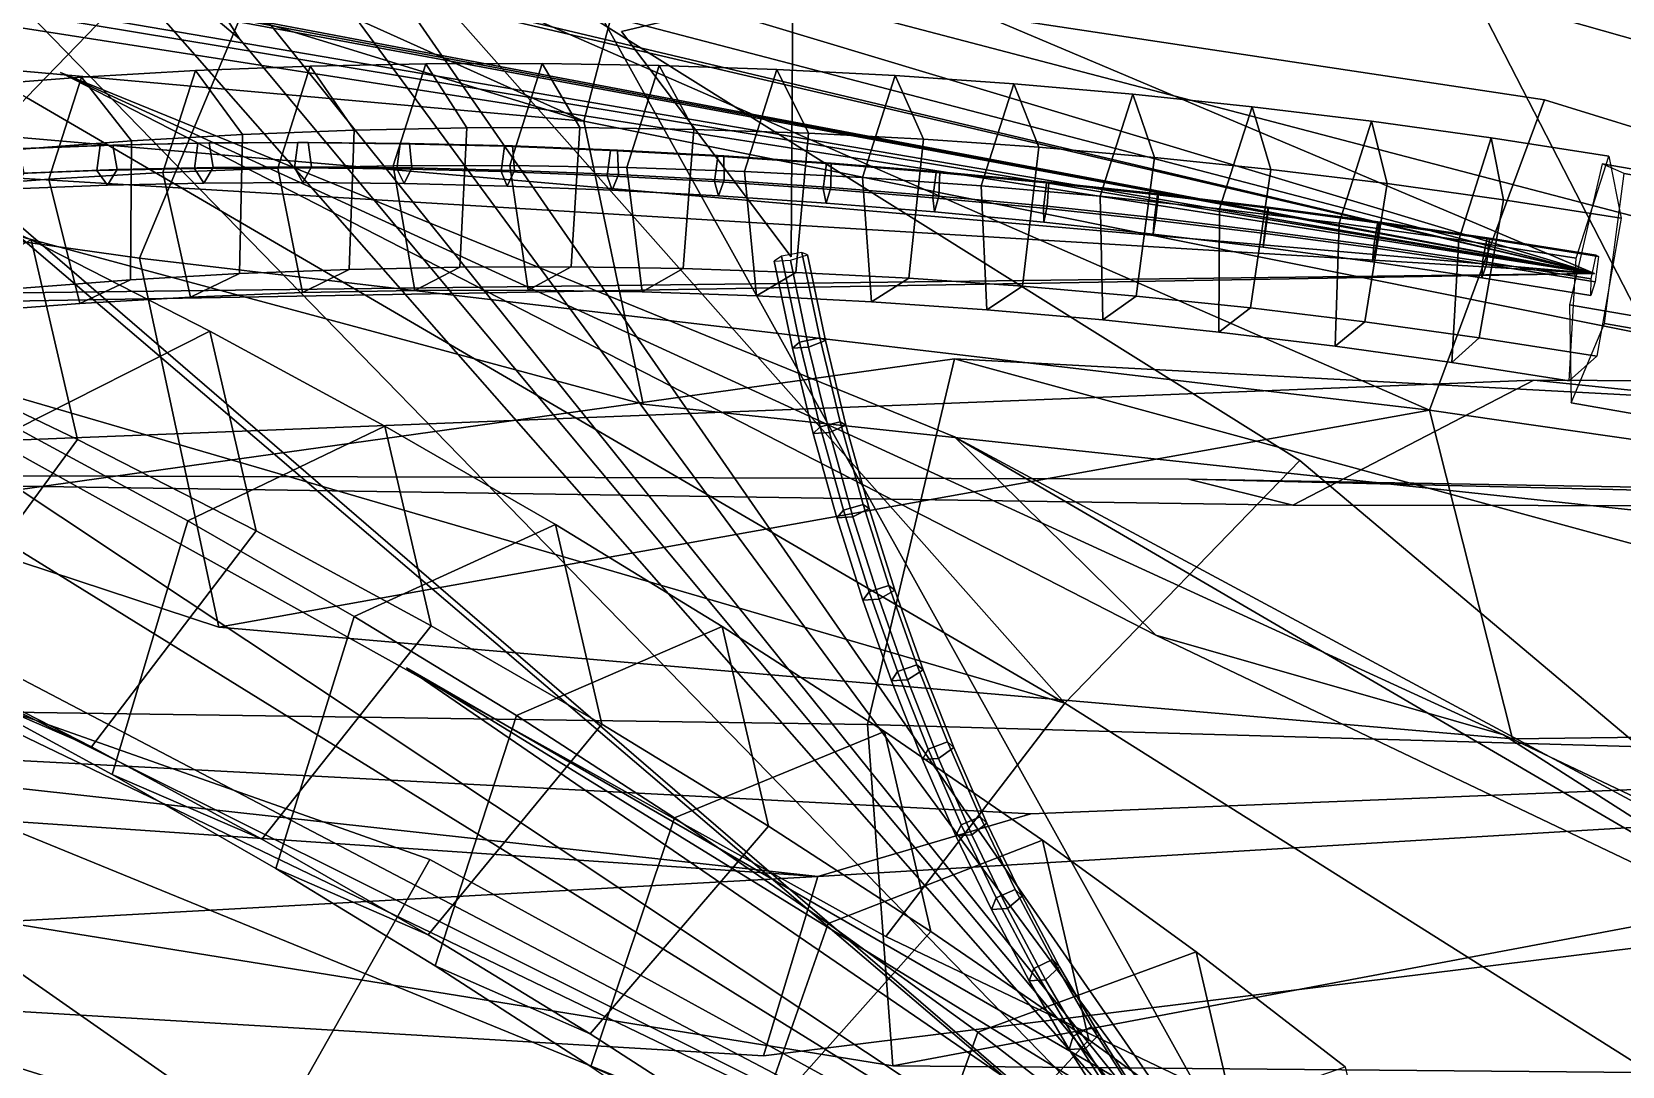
# Model space of a CAD drawing. Header units: metres. Extents: x -366 to 149, y -229 to 234.
# Drawn here: x -137.91 to -116.35, y -10.28 to 3.73 of the extents above; entities that cross this region are included whole.
import ezdxf

# ---------------------------------------------------------------- set-up
doc = ezdxf.new("R2010")
doc.units = ezdxf.units.M

msp = doc.modelspace()

# ---------------------------------------------------------------- linework, layer by layer
at = {"layer": 'coral-li_Intrnd', "color": 3}
for points in [[(-134.1378, 3.2713, 284.9796), (-135.6949, 3.211, 285.5754), (-136.1356, 1.8286, 284.2838), (-134.5785, 1.8889, 283.688)], [(-133.5417, 2.403, 286.5732), (-135.0569, 2.3439, 287.1535), (-135.6949, 3.211, 285.5754), (-134.1378, 3.2713, 284.9796)], [(-132.5698, 3.3029, 284.4107), (-134.1378, 3.2713, 284.9796), (-134.5785, 1.8889, 283.688), (-133.0105, 1.9205, 283.1191)], [(-132.0158, 2.4341, 286.0193), (-133.5417, 2.403, 286.5732), (-134.1378, 3.2713, 284.9796), (-132.5698, 3.3029, 284.4107)], [(-130.9918, 3.3057, 283.8693), (-132.5698, 3.3029, 284.4107), (-133.0105, 1.9205, 283.1191), (-131.4325, 1.9233, 282.5777)], [(-130.4802, 2.4372, 285.492), (-132.0158, 2.4341, 286.0193), (-132.5698, 3.3029, 284.4107), (-130.9918, 3.3057, 283.8693)], [(-129.4048, 3.2797, 283.3555), (-130.9918, 3.3057, 283.8693), (-131.4325, 1.9233, 282.5777), (-129.8455, 1.8973, 282.0639)], [(-128.9358, 2.4123, 284.9916), (-130.4802, 2.4372, 285.492), (-130.9918, 3.3057, 283.8693), (-129.4048, 3.2797, 283.3555)], [(-127.8097, 3.225, 282.8698), (-129.4048, 3.2797, 283.3555), (-129.8455, 1.8973, 282.0639), (-128.2504, 1.8426, 281.5782)], [(-127.3836, 2.3595, 284.5185), (-128.9358, 2.4123, 284.9916), (-129.4048, 3.2797, 283.3555), (-127.8097, 3.225, 282.8698)], [(-137.2401, 3.122, 286.198), (-138.7725, 3.00435, 286.8468), (-139.2133, 1.6219, 285.5553), (-137.6808, 1.7395, 284.9064)], [(-136.5606, 2.2569, 287.7597), (-138.0518, 2.142, 288.3915), (-138.7725, 3.00435, 286.8468), (-137.2401, 3.122, 286.198)], [(-135.6949, 3.211, 285.5754), (-137.2401, 3.122, 286.198), (-137.6808, 1.7395, 284.9064), (-136.1356, 1.8286, 284.2838)], [(-135.0569, 2.3439, 287.1535), (-136.5606, 2.2569, 287.7597), (-137.2401, 3.122, 286.198), (-135.6949, 3.211, 285.5754)], [(-126.2075, 3.1416, 282.4124), (-127.8097, 3.225, 282.8698), (-128.2504, 1.8426, 281.5782), (-126.6482, 1.7592, 281.1208)], [(-125.8244, 2.2787, 284.073), (-127.3836, 2.3595, 284.5185), (-127.8097, 3.225, 282.8698), (-126.2075, 3.1416, 282.4124)], [(-124.5992, 3.02959, 281.9835), (-126.2075, 3.1416, 282.4124), (-126.6482, 1.7592, 281.1208), (-125.0399, 1.6471, 280.6919)], [(-124.2592, 2.17, 283.6552), (-125.8244, 2.2787, 284.073), (-126.2075, 3.1416, 282.4124), (-124.5992, 3.02959, 281.9835)], [(-122.9856, 2.8889, 281.5835), (-124.5992, 3.02959, 281.9835), (-125.0399, 1.6471, 280.6919), (-123.4264, 1.5064, 280.2919)], [(-122.689, 2.03347, 283.2656), (-124.2592, 2.17, 283.6552), (-124.5992, 3.02959, 281.9835), (-122.9856, 2.8889, 281.5835)], [(-121.3679, 2.7197, 281.2126), (-122.9856, 2.8889, 281.5835), (-123.4264, 1.5064, 280.2919), (-121.8086, 1.3372, 279.921)], [(-121.1147, 1.8691, 282.9042), (-122.689, 2.03347, 283.2656), (-122.9856, 2.8889, 281.5835), (-121.3679, 2.7197, 281.2126)], [(-119.747, 2.5221, 280.871), (-121.3679, 2.7197, 281.2126), (-121.8086, 1.3372, 279.921), (-120.1877, 1.1396, 279.5794)], [(-119.5372, 1.6772, 282.5714), (-121.1147, 1.8691, 282.9042), (-121.3679, 2.7197, 281.2126), (-119.747, 2.5221, 280.871)], [(-133.6071, 0.5153, 286.2875), (-135.0966, 0.457, 286.8582), (-135.0569, 2.3439, 287.1535), (-133.5417, 2.403, 286.5732)], [(-132.1071, 0.5462, 285.7426), (-133.6071, 0.5153, 286.2875), (-133.5417, 2.403, 286.5732), (-132.0158, 2.4341, 286.0193)], [(-130.5975, 0.5495, 285.224), (-132.1071, 0.5462, 285.7426), (-132.0158, 2.4341, 286.0193), (-130.4802, 2.4372, 285.492)], [(-129.0794, 0.5252, 284.7319), (-130.5975, 0.5495, 285.224), (-130.4802, 2.4372, 285.492), (-128.9358, 2.4123, 284.9916)], [(-127.5534, 0.4735, 284.2666), (-129.0794, 0.5252, 284.7319), (-128.9358, 2.4123, 284.9916), (-127.3836, 2.3595, 284.5185)], [(-118.1238, 2.2962, 280.5589), (-119.747, 2.5221, 280.871), (-120.1877, 1.1396, 279.5794), (-118.5645, 0.9137, 279.2673)], [(-117.9575, 1.4577, 282.2672), (-119.5372, 1.6772, 282.5714), (-119.747, 2.5221, 280.871), (-118.1238, 2.2962, 280.5589)], [(-136.5747, 0.3712, 287.4543), (-138.0406, 0.2581, 288.0757), (-138.0518, 2.142, 288.3915), (-136.5606, 2.2569, 287.7597)], [(-135.0966, 0.457, 286.8582), (-136.5747, 0.3712, 287.4543), (-136.5606, 2.2569, 287.7597), (-135.0569, 2.3439, 287.1535)], [(-126.0207, 0.3943, 283.8283), (-127.5534, 0.4735, 284.2666), (-127.3836, 2.3595, 284.5185), (-125.8244, 2.2787, 284.073)], [(-124.482, 0.2877, 283.4174), (-126.0207, 0.3943, 283.8283), (-125.8244, 2.2787, 284.073), (-124.2592, 2.17, 283.6552)], [(-122.9384, 0.1537, 283.0341), (-124.482, 0.2877, 283.4174), (-124.2592, 2.17, 283.6552), (-122.689, 2.03347, 283.2656)], [(-116.5306, 2.04733, 280.2816), (-118.1238, 2.2962, 280.5589), (-118.5645, 0.9137, 279.2673), (-116.9713, 0.6648, 278.99)], [(-116.3643, 1.2088, 281.99), (-117.9575, 1.4577, 282.2672), (-118.1238, 2.2962, 280.5589), (-116.5306, 2.04733, 280.2816)], [(-137.2934, -1.7917, 552.6161), (-139.7703, -0.6018, 554.4272), (-140.3993, 2.105, 551.7887), (-137.9224, 0.9151, 549.9777)], [(-121.3907, -0.00753, 282.6786), (-122.9384, 0.1537, 283.0341), (-122.689, 2.03347, 283.2656), (-121.1147, 1.8691, 282.9042)], [(-114.8897, 1.6461, 279.3422), (-116.6194, 1.9461, 279.6112), (-117.0631, 0.03621, 278.8887), (-115.3625, -0.2585, 278.6246)], [(-114.544, 1.5048, 281.3983), (-116.3213, 1.8132, 281.6753), (-116.6194, 1.9461, 279.6112), (-114.8897, 1.6461, 279.3422)], [(-137.6808, 1.7395, 284.9064), (-139.2133, 1.6219, 285.5553), (-138.7543, -0.06151, 286.3328), (-137.2631, 0.05338, 285.701)], [(-136.1356, 1.8286, 284.2838), (-137.6808, 1.7395, 284.9064), (-137.2631, 0.05338, 285.701), (-135.7594, 0.1403, 285.0948)], [(-134.5785, 1.8889, 283.688), (-136.1356, 1.8286, 284.2838), (-135.7594, 0.1403, 285.0948), (-134.2442, 0.1994, 284.5145)], [(-133.0105, 1.9205, 283.1191), (-134.5785, 1.8889, 283.688), (-134.2442, 0.1994, 284.5145), (-132.7183, 0.2305, 283.9605)], [(-131.4325, 1.9233, 282.5777), (-133.0105, 1.9205, 283.1191), (-132.7183, 0.2305, 283.9605), (-131.1827, 0.2336, 283.4332)], [(-129.8455, 1.8973, 282.0639), (-131.4325, 1.9233, 282.5777), (-131.1827, 0.2336, 283.4332), (-129.6384, 0.2088, 282.9329)], [(-128.2504, 1.8426, 281.5782), (-129.8455, 1.8973, 282.0639), (-129.6384, 0.2088, 282.9329), (-128.0861, 0.1559, 282.4598)], [(-126.6482, 1.7592, 281.1208), (-128.2504, 1.8426, 281.5782), (-128.0861, 0.1559, 282.4598), (-126.5269, 0.07514, 282.0142)], [(-125.0399, 1.6471, 280.6919), (-126.6482, 1.7592, 281.1208), (-126.5269, 0.07514, 282.0142), (-124.9617, -0.03355, 281.5965)], [(-119.8399, -0.1959, 282.3511), (-121.3907, -0.00753, 282.6786), (-121.1147, 1.8691, 282.9042), (-119.5372, 1.6772, 282.5714)], [(-114.81, -0.5284, 281.9555), (-116.5873, -0.22, 282.2325), (-116.3213, 1.8132, 281.6753), (-114.544, 1.5048, 281.3983)], [(-123.4264, 1.5064, 280.2919), (-125.0399, 1.6471, 280.6919), (-124.9617, -0.03355, 281.5965), (-123.3915, -0.17, 281.2068)], [(-118.2869, -0.4115, 282.0519), (-119.8399, -0.1959, 282.3511), (-119.5372, 1.6772, 282.5714), (-117.9575, 1.4577, 282.2672)], [(-121.8086, 1.3372, 279.921), (-123.4264, 1.5064, 280.2919), (-123.3915, -0.17, 281.2068), (-121.8172, -0.3343, 280.8454)], [(-120.1877, 1.1396, 279.5794), (-121.8086, 1.3372, 279.921), (-121.8172, -0.3343, 280.8454), (-120.2397, -0.5263, 280.5126)], [(-116.6938, -0.6603, 281.7747), (-118.2869, -0.4115, 282.0519), (-117.9575, 1.4577, 282.2672), (-116.3643, 1.2088, 281.99)], [(-118.5645, 0.9137, 279.2673), (-120.1877, 1.1396, 279.5794), (-120.2397, -0.5263, 280.5126), (-118.66, -0.7457, 280.2085)], [(-135.4977, -0.3234, 548.1289), (-137.9224, 0.9151, 549.9777), (-140.465, -0.4348, 547.5459), (-138.1046, -1.6396, 545.7472)], [(-134.8688, -3.03036, 550.7675), (-137.2934, -1.7917, 552.6161), (-137.9224, 0.9151, 549.9777), (-135.4977, -0.3234, 548.1289)], [(-116.9713, 0.6648, 278.99), (-118.5645, 0.9137, 279.2673), (-118.66, -0.7457, 280.2085), (-117.0668, -0.9946, 279.9312)], [(-135.7594, 0.1403, 285.0948), (-137.2631, 0.05338, 285.701), (-136.5747, 0.3712, 287.4543), (-135.0966, 0.457, 286.8582)], [(-134.2442, 0.1994, 284.5145), (-135.7594, 0.1403, 285.0948), (-135.0966, 0.457, 286.8582), (-133.6071, 0.5153, 286.2875)], [(-132.7183, 0.2305, 283.9605), (-134.2442, 0.1994, 284.5145), (-133.6071, 0.5153, 286.2875), (-132.1071, 0.5462, 285.7426)], [(-131.1827, 0.2336, 283.4332), (-132.7183, 0.2305, 283.9605), (-132.1071, 0.5462, 285.7426), (-130.5975, 0.5495, 285.224)], [(-129.6384, 0.2088, 282.9329), (-131.1827, 0.2336, 283.4332), (-130.5975, 0.5495, 285.224), (-129.0794, 0.5252, 284.7319)], [(-128.0861, 0.1559, 282.4598), (-129.6384, 0.2088, 282.9329), (-129.0794, 0.5252, 284.7319), (-127.5534, 0.4735, 284.2666)], [(-126.5269, 0.07514, 282.0142), (-128.0861, 0.1559, 282.4598), (-127.5534, 0.4735, 284.2666), (-126.0207, 0.3943, 283.8283)], [(-137.2631, 0.05338, 285.701), (-138.7543, -0.06151, 286.3328), (-138.0406, 0.2581, 288.0757), (-136.5747, 0.3712, 287.4543)], [(-124.9617, -0.03355, 281.5965), (-126.5269, 0.07514, 282.0142), (-126.0207, 0.3943, 283.8283), (-124.482, 0.2877, 283.4174)], [(-123.3915, -0.17, 281.2068), (-124.9617, -0.03355, 281.5965), (-124.482, 0.2877, 283.4174), (-122.9384, 0.1537, 283.0341)], [(-121.8172, -0.3343, 280.8454), (-123.3915, -0.17, 281.2068), (-122.9384, 0.1537, 283.0341), (-121.3907, -0.00753, 282.6786)], [(-115.3625, -0.2585, 278.6246), (-117.0631, 0.03621, 278.8887), (-117.0433, -1.2949, 280.4994), (-115.3135, -1.5948, 280.2304)], [(-120.2397, -0.5263, 280.5126), (-121.8172, -0.3343, 280.8454), (-121.3907, -0.00753, 282.6786), (-119.8399, -0.1959, 282.3511)], [(-118.66, -0.7457, 280.2085), (-120.2397, -0.5263, 280.5126), (-119.8399, -0.1959, 282.3511), (-118.2869, -0.4115, 282.0519)], [(-133.1268, -1.6101, 546.2438), (-135.4977, -0.3234, 548.1289), (-138.1046, -1.6396, 545.7472), (-135.7964, -2.8911, 543.913)], [(-132.4979, -4.317, 548.8823), (-134.8688, -3.03036, 550.7675), (-135.4977, -0.3234, 548.1289), (-133.1268, -1.6101, 546.2438)], [(-117.0668, -0.9946, 279.9312), (-118.66, -0.7457, 280.2085), (-118.2869, -0.4115, 282.0519), (-116.6938, -0.6603, 281.7747)], [(-115.3135, -1.5948, 280.2304), (-117.0433, -1.2949, 280.4994), (-116.5873, -0.22, 282.2325), (-114.81, -0.5284, 281.9555)], [(-139.4624, -4.7495, 551.7516), (-141.8737, -3.5922, 553.5137), (-139.7703, -0.6018, 554.4272), (-137.2934, -1.7917, 552.6161)], [(-135.7964, -2.8911, 543.913), (-138.1046, -1.6396, 545.7472), (-139.0904, -5.09973, 546.868), (-136.8209, -6.3297, 545.0651)], [(-130.811, -2.944, 544.3232), (-133.1268, -1.6101, 546.2438), (-135.7964, -2.8911, 543.913), (-133.5419, -4.1887, 542.0444)], [(-130.1821, -5.6509, 546.9618), (-132.4979, -4.317, 548.8823), (-133.1268, -1.6101, 546.2438), (-130.811, -2.944, 544.3232)], [(-137.1021, -5.9543, 549.9529), (-139.4624, -4.7495, 551.7516), (-137.2934, -1.7917, 552.6161), (-134.8688, -3.03036, 550.7675)], [(-133.5419, -4.1887, 542.0444), (-135.7964, -2.8911, 543.913), (-136.8209, -6.3297, 545.0651), (-134.604, -7.605, 543.2285)], [(-128.5517, -4.3244, 542.3685), (-130.811, -2.944, 544.3232), (-133.5419, -4.1887, 542.0444), (-131.3425, -5.5316, 540.1425)], [(-127.9228, -7.03139, 545.007), (-130.1821, -5.6509, 546.9618), (-130.811, -2.944, 544.3232), (-128.5517, -4.3244, 542.3685)], [(-134.7939, -7.2059, 548.1187), (-137.1021, -5.9543, 549.9529), (-134.8688, -3.03036, 550.7675), (-132.4979, -4.317, 548.8823)], [(-139.0904, -5.09973, 546.868), (-141.4113, -3.9157, 548.636), (-139.4624, -4.7495, 551.7516), (-137.1021, -5.9543, 549.9529)], [(-131.3425, -5.5316, 540.1425), (-133.5419, -4.1887, 542.0444), (-134.604, -7.605, 543.2285), (-132.4413, -8.9247, 541.3589)], [(-132.5394, -8.5035, 546.2501), (-134.7939, -7.2059, 548.1187), (-132.4979, -4.317, 548.8823), (-130.1821, -5.6509, 546.9618)], [(-126.3503, -5.7505, 540.3807), (-128.5517, -4.3244, 542.3685), (-131.3425, -5.5316, 540.1425), (-129.1993, -6.9188, 538.2084)], [(-125.7214, -8.4574, 543.0193), (-127.9228, -7.03139, 545.007), (-128.5517, -4.3244, 542.3685), (-126.3503, -5.7505, 540.3807)], [(-136.8209, -6.3297, 545.0651), (-139.0904, -5.09973, 546.868), (-137.1021, -5.9543, 549.9529), (-134.7939, -7.2059, 548.1187)], [(-129.1993, -6.9188, 538.2084), (-131.3425, -5.5316, 540.1425), (-132.4413, -8.9247, 541.3589), (-130.3339, -10.2881, 539.4579)], [(-130.3399, -9.8463, 544.3482), (-132.5394, -8.5035, 546.2501), (-130.1821, -5.6509, 546.9618), (-127.9228, -7.03139, 545.007)], [(-124.2082, -7.2213, 538.3612), (-126.3503, -5.7505, 540.3807), (-129.1993, -6.9188, 538.2084), (-127.1137, -8.3496, 536.2433)], [(-123.5792, -9.9282, 540.9998), (-125.7214, -8.4574, 543.0193), (-126.3503, -5.7505, 540.3807), (-124.2082, -7.2213, 538.3612)], [(-134.604, -7.605, 543.2285), (-136.8209, -6.3297, 545.0651), (-134.7939, -7.2059, 548.1187), (-132.5394, -8.5035, 546.2501)], [(-128.1967, -11.2335, 542.4141), (-130.3399, -9.8463, 544.3482), (-127.9228, -7.03139, 545.007), (-125.7214, -8.4574, 543.0193)], [(-127.1137, -8.3496, 536.2433), (-129.1993, -6.9188, 538.2084), (-130.3339, -10.2881, 539.4579), (-128.2831, -11.6944, 537.5263)], [(-122.1265, -8.736, 536.311), (-124.2082, -7.2213, 538.3612), (-127.1137, -8.3496, 536.2433), (-125.087, -9.8232, 534.2485)], [(-121.4976, -11.4429, 538.9496), (-123.5792, -9.9282, 540.9998), (-124.2082, -7.2213, 538.3612), (-122.1265, -8.736, 536.311)], [(-132.4413, -8.9247, 541.3589), (-134.604, -7.605, 543.2285), (-132.5394, -8.5035, 546.2501), (-130.3399, -9.8463, 544.3482)], [(-125.087, -9.8232, 534.2485), (-127.1137, -8.3496, 536.2433), (-128.2831, -11.6944, 537.5263), (-126.2902, -13.1426, 535.5655)], [(-126.1112, -12.6644, 540.4491), (-128.1967, -11.2335, 542.4141), (-125.7214, -8.4574, 543.0193), (-123.5792, -9.9282, 540.9998)], [(-120.1066, -10.2937, 534.2316), (-122.1265, -8.736, 536.311), (-125.087, -9.8232, 534.2485), (-123.1204, -11.3386, 532.2251)], [(-119.4777, -13.00065, 536.8701), (-121.4976, -11.4429, 538.9496), (-122.1265, -8.736, 536.311), (-120.1066, -10.2937, 534.2316)], [(-130.3339, -10.2881, 539.4579), (-132.4413, -8.9247, 541.3589), (-130.3399, -9.8463, 544.3482), (-128.1967, -11.2335, 542.4141)], [(-123.1204, -11.3386, 532.2251), (-125.087, -9.8232, 534.2485), (-126.2902, -13.1426, 535.5655), (-124.3563, -14.6321, 533.5765)], [(-124.0845, -14.1379, 538.4542), (-126.1112, -12.6644, 540.4491), (-123.5792, -9.9282, 540.9998), (-121.4976, -11.4429, 538.9496)]]:
    msp.add_3dface(points, dxfattribs=at)
at = {"layer": 'coral-li_Leaf', "color": 3}
for points in [[(-127.5928, 4.296, 541.8405), (-129.9176, 3.7391, 540.7297), (-127.6173, 0.6828, 540.6766)], [(-127.5928, 4.296, 541.8405), (-127.6173, 0.6828, 540.6766), (-129.9176, 3.7391, 540.7297)]]:
    msp.add_3dface(points, dxfattribs=at)
at = {"layer": 'coral-li_Mrstm', "color": 3}
for points in [[(-90.4677, -5.4982, 271.3858), (-120.6126, 18.5711, 285.5641), (-123.9538, 15.4059, 285.4531)], [(-90.4677, -5.4982, 271.3858), (-123.9538, 15.4059, 285.4531), (-120.6126, 18.5711, 285.5641)], [(-156.5393, 12.4281, 285.8571), (-154.2973, 16.3291, 286.1145), (-116.7255, 0.4578, 280.5885)], [(-156.5393, 12.4281, 285.8571), (-116.7255, 0.4578, 280.5885), (-154.2973, 16.3291, 286.1145)], [(-123.9538, 15.4059, 285.4531), (-125.8117, 12.0564, 283.0782), (-90.4677, -5.4982, 271.3858)], [(-123.9538, 15.4059, 285.4531), (-90.4677, -5.4982, 271.3858), (-125.8117, 12.0564, 283.0782)], [(-110.2545, 5.3733, 534.4773), (-124.0468, 15.2933, 564.0924), (-112.0027, 1.4062, 537.1985)], [(-110.2545, 5.3733, 534.4773), (-112.0027, 1.4062, 537.1985), (-124.0468, 15.2933, 564.0924)], [(-112.0027, 1.4062, 537.1985), (-124.0468, 15.2933, 564.0924), (-114.6502, -2.9703, 537.0141)], [(-112.0027, 1.4062, 537.1985), (-114.6502, -2.9703, 537.0141), (-124.0468, 15.2933, 564.0924)], [(-134.4362, 6.5108, 545.4576), (-158.6421, 14.4559, 568.1874), (-137.9855, 2.8422, 545.8352)], [(-134.4362, 6.5108, 545.4576), (-137.9855, 2.8422, 545.8352), (-158.6421, 14.4559, 568.1874)], [(-116.935, 12.8163, 298.2232), (-118.2905, 14.4393, 294.2432), (-90.4677, -5.4982, 271.3858)], [(-116.935, 12.8163, 298.2232), (-90.4677, -5.4982, 271.3858), (-118.2905, 14.4393, 294.2432)], [(-135.0982, 3.6413, 566.1828), (-146.8974, 13.5914, 582.9908), (-137.2804, 7.07093, 564.0217)], [(-135.0982, 3.6413, 566.1828), (-137.2804, 7.07093, 564.0217), (-146.8974, 13.5914, 582.9908)], [(-119.9054, -14.5452, 532.6046), (-135.6064, 13.6878, 558.0101), (-140.043, 12.7741, 557.1874)], [(-119.9054, -14.5452, 532.6046), (-140.043, 12.7741, 557.1874), (-135.6064, 13.6878, 558.0101)], [(-140.043, 12.7741, 557.1874), (-143.114, 11.8514, 554.0206), (-119.9054, -14.5452, 532.6046)], [(-140.043, 12.7741, 557.1874), (-119.9054, -14.5452, 532.6046), (-143.114, 11.8514, 554.0206)], [(-90.4677, -5.4982, 271.3858), (-113.3012, 11.7946, 300.8588), (-116.935, 12.8163, 298.2232)], [(-90.4677, -5.4982, 271.3858), (-116.935, 12.8163, 298.2232), (-113.3012, 11.7946, 300.8588)], [(-116.7255, 0.4578, 280.5885), (-156.5949, 8.00037, 287.1165), (-156.5393, 12.4281, 285.8571)], [(-116.7255, 0.4578, 280.5885), (-156.5393, 12.4281, 285.8571), (-156.5949, 8.00037, 287.1165)], [(-119.9054, -14.5452, 532.6046), (-145.8203, 12.0617, 550.1989), (-147.656, 9.1286, 553.2355)], [(-119.9054, -14.5452, 532.6046), (-147.656, 9.1286, 553.2355), (-145.8203, 12.0617, 550.1989)], [(-150.5552, 11.5819, 283.907), (-151.1544, 8.8954, 288.2223), (-130.4281, 2.5249, 281.1317)], [(-150.5552, 11.5819, 283.907), (-130.4281, 2.5249, 281.1317), (-151.1544, 8.8954, 288.2223)], [(-129.8288, 4.808, 277.1792), (-150.5552, 11.5819, 283.907), (-130.4281, 2.5249, 281.1317)], [(-129.8288, 4.808, 277.1792), (-130.4281, 2.5249, 281.1317), (-150.5552, 11.5819, 283.907)], [(-156.1493, 9.7824, 291.3123), (-153.9475, 10.1717, 295.2253), (-116.7255, 0.4578, 280.5885)], [(-156.1493, 9.7824, 291.3123), (-116.7255, 0.4578, 280.5885), (-153.9475, 10.1717, 295.2253)], [(-137.2804, 7.07093, 564.0217), (-137.0183, 10.147, 560.7384), (-119.9054, -14.5452, 532.6046)], [(-137.2804, 7.07093, 564.0217), (-119.9054, -14.5452, 532.6046), (-137.0183, 10.147, 560.7384)], [(-157.8948, 8.1777, 281.8831), (-156.7186, 9.7898, 277.8423), (-116.7255, 0.4578, 280.5885)], [(-157.8948, 8.1777, 281.8831), (-116.7255, 0.4578, 280.5885), (-156.7186, 9.7898, 277.8423)], [(-116.7255, 0.4578, 280.5885), (-156.6635, 7.271, 287.4883), (-156.1493, 9.7824, 291.3123)], [(-116.7255, 0.4578, 280.5885), (-156.1493, 9.7824, 291.3123), (-156.6635, 7.271, 287.4883)], [(-147.656, 9.1286, 553.2355), (-149.2551, 4.9627, 553.8674), (-119.9054, -14.5452, 532.6046)], [(-147.656, 9.1286, 553.2355), (-119.9054, -14.5452, 532.6046), (-149.2551, 4.9627, 553.8674)], [(-130.4281, 2.5249, 281.1317), (-151.1544, 8.8954, 288.2223), (-150.553, 4.3204, 290.4373)], [(-130.4281, 2.5249, 281.1317), (-150.553, 4.3204, 290.4373), (-151.1544, 8.8954, 288.2223)], [(-116.7255, 0.4578, 280.5885), (-156.737, 7.8872, 286.3294), (-157.8948, 8.1777, 281.8831)], [(-116.7255, 0.4578, 280.5885), (-157.8948, 8.1777, 281.8831), (-156.737, 7.8872, 286.3294)], [(-96.04556, 2.8001, 263.3804), (-127.6026, 6.8662, 270.3669), (-94.116, 7.3863, 264.5814)], [(-96.04556, 2.8001, 263.3804), (-94.116, 7.3863, 264.5814), (-127.6026, 6.8662, 270.3669)], [(-116.7255, 0.4578, 280.5885), (-156.8915, 7.1034, 286.2099), (-158.3457, 2.9745, 284.7845)], [(-116.7255, 0.4578, 280.5885), (-158.3457, 2.9745, 284.7845), (-156.8915, 7.1034, 286.2099)], [(-119.9054, -14.5452, 532.6046), (-135.0982, 3.6413, 566.1828), (-137.2804, 7.07093, 564.0217)], [(-119.9054, -14.5452, 532.6046), (-137.2804, 7.07093, 564.0217), (-135.0982, 3.6413, 566.1828)], [(-116.7255, 0.4578, 280.5885), (-156.8464, 6.7248, 286.922), (-157.2732, 3.9605, 290.5787)], [(-116.7255, 0.4578, 280.5885), (-157.2732, 3.9605, 290.5787), (-156.8464, 6.7248, 286.922)], [(-95.3769, -2.2615, 263.7425), (-127.6026, 6.8662, 270.3669), (-96.04556, 2.8001, 263.3804)], [(-95.3769, -2.2615, 263.7425), (-96.04556, 2.8001, 263.3804), (-127.6026, 6.8662, 270.3669)], [(-134.4362, 6.5108, 545.4576), (-137.9855, 2.8422, 545.8352), (-123.9049, -5.3626, 529.871)], [(-134.4362, 6.5108, 545.4576), (-123.9049, -5.3626, 529.871), (-137.9855, 2.8422, 545.8352)], [(-120.7194, -2.07704, 529.3694), (-134.4362, 6.5108, 545.4576), (-123.9049, -5.3626, 529.871)], [(-120.7194, -2.07704, 529.3694), (-123.9049, -5.3626, 529.871), (-134.4362, 6.5108, 545.4576)], [(-136.4539, 0.6661, 316.339), (-161.0782, 4.1275, 337.383), (-134.4791, 5.3877, 316.2645)], [(-136.4539, 0.6661, 316.339), (-134.4791, 5.3877, 316.2645), (-161.0782, 4.1275, 337.383)], [(-118.9635, -1.3915, 301.8376), (-136.4539, 0.6661, 316.339), (-134.4791, 5.3877, 316.2645)], [(-118.9635, -1.3915, 301.8376), (-134.4791, 5.3877, 316.2645), (-136.4539, 0.6661, 316.339)], [(-118.9635, -1.3915, 301.8376), (-134.4791, 5.3877, 316.2645), (-117.4027, 2.8113, 301.3781)], [(-118.9635, -1.3915, 301.8376), (-117.4027, 2.8113, 301.3781), (-134.4791, 5.3877, 316.2645)], [(-90.4677, -5.4982, 271.3858), (-129.8288, 4.808, 277.1792), (-130.4281, 2.5249, 281.1317)], [(-90.4677, -5.4982, 271.3858), (-130.4281, 2.5249, 281.1317), (-129.8288, 4.808, 277.1792)], [(-130.4281, 2.5249, 281.1317), (-150.553, 4.3204, 290.4373), (-129.6239, -1.3101, 283.358)], [(-130.4281, 2.5249, 281.1317), (-129.6239, -1.3101, 283.358), (-150.553, 4.3204, 290.4373)], [(-135.3757, -4.3324, 316.5623), (-161.0782, 4.1275, 337.383), (-136.4539, 0.6661, 316.339)], [(-135.3757, -4.3324, 316.5623), (-136.4539, 0.6661, 316.339), (-161.0782, 4.1275, 337.383)], [(-157.2732, 3.9605, 290.5787), (-156.161, -0.02493, 292.3647), (-116.7255, 0.4578, 280.5885)], [(-157.2732, 3.9605, 290.5787), (-116.7255, 0.4578, 280.5885), (-156.161, -0.02493, 292.3647)], [(-117.9588, -5.7934, 561.5798), (-137.5242, 3.1848, 588.0803), (-122.6718, -4.4435, 560.1088)], [(-117.9588, -5.7934, 561.5798), (-122.6718, -4.4435, 560.1088), (-137.5242, 3.1848, 588.0803)], [(-122.6718, -4.4435, 560.1088), (-137.5242, 3.1848, 588.0803), (-125.402, -1.7546, 556.7155)], [(-122.6718, -4.4435, 560.1088), (-125.402, -1.7546, 556.7155), (-137.5242, 3.1848, 588.0803)], [(-158.3457, 2.9745, 284.7845), (-157.8638, -0.2595, 281.683), (-116.7255, 0.4578, 280.5885)], [(-158.3457, 2.9745, 284.7845), (-116.7255, 0.4578, 280.5885), (-157.8638, -0.2595, 281.683)], [(-123.9049, -5.3626, 529.871), (-137.9855, 2.8422, 545.8352), (-140.9834, -0.3833, 543.2263)], [(-123.9049, -5.3626, 529.871), (-140.9834, -0.3833, 543.2263), (-137.9855, 2.8422, 545.8352)], [(-118.9635, -1.3915, 301.8376), (-117.4027, 2.8113, 301.3781), (-90.4677, -5.4982, 271.3858)], [(-118.9635, -1.3915, 301.8376), (-90.4677, -5.4982, 271.3858), (-117.4027, 2.8113, 301.3781)], [(-130.4281, 2.5249, 281.1317), (-129.6239, -1.3101, 283.358), (-90.4677, -5.4982, 271.3858)], [(-130.4281, 2.5249, 281.1317), (-90.4677, -5.4982, 271.3858), (-129.6239, -1.3101, 283.358)], [(-143.1604, -0.1525, 564.3574), (-139.3352, 2.189, 564.7997), (-119.9054, -14.5452, 532.6046)], [(-143.1604, -0.1525, 564.3574), (-119.9054, -14.5452, 532.6046), (-139.3352, 2.189, 564.7997)], [(-119.9054, -14.5452, 532.6046), (-151.7092, 0.7846, 553.6423), (-149.6118, 1.01886, 557.7338)], [(-119.9054, -14.5452, 532.6046), (-149.6118, 1.01886, 557.7338), (-151.7092, 0.7846, 553.6423)], [(-149.6118, 1.01886, 557.7338), (-146.8844, -1.09913, 560.6298), (-119.9054, -14.5452, 532.6046)], [(-149.6118, 1.01886, 557.7338), (-119.9054, -14.5452, 532.6046), (-146.8844, -1.09913, 560.6298)], [(-135.3757, -4.3324, 316.5623), (-136.4539, 0.6661, 316.339), (-118.9635, -1.3915, 301.8376)], [(-135.3757, -4.3324, 316.5623), (-118.9635, -1.3915, 301.8376), (-136.4539, 0.6661, 316.339)], [(-119.9054, -14.5452, 532.6046), (-144.9932, -4.2875, 563.4988), (-143.1604, -0.1525, 564.3574)], [(-119.9054, -14.5452, 532.6046), (-143.1604, -0.1525, 564.3574), (-144.9932, -4.2875, 563.4988)], [(-123.9049, -5.3626, 529.871), (-140.9834, -0.3833, 543.2263), (-126.3318, -8.5266, 527.7709)], [(-123.9049, -5.3626, 529.871), (-126.3318, -8.5266, 527.7709), (-140.9834, -0.3833, 543.2263)], [(-125.4036, -0.6956, 272.5874), (-157.6553, -5.2041, 282.8437), (-126.5823, -5.6527, 273.0735)], [(-125.4036, -0.6956, 272.5874), (-126.5823, -5.6527, 273.0735), (-157.6553, -5.2041, 282.8437)], [(-125.4036, -0.6956, 272.5874), (-126.5823, -5.6527, 273.0735), (-104.9483, -6.2784, 265.8611)], [(-125.4036, -0.6956, 272.5874), (-104.9483, -6.2784, 265.8611), (-126.5823, -5.6527, 273.0735)], [(-103.816, -1.8538, 265.2821), (-125.4036, -0.6956, 272.5874), (-104.9483, -6.2784, 265.8611)], [(-103.816, -1.8538, 265.2821), (-104.9483, -6.2784, 265.8611), (-125.4036, -0.6956, 272.5874)], [(-117.545, -0.9888, 291.3304), (-149.5998, -2.253, 303.0174), (-120.8138, -2.6806, 287.7735)], [(-117.545, -0.9888, 291.3304), (-120.8138, -2.6806, 287.7735), (-149.5998, -2.253, 303.0174)], [(-117.545, -0.9888, 291.3304), (-120.8138, -2.6806, 287.7735), (-100.8536, -2.71, 276.7269)], [(-117.545, -0.9888, 291.3304), (-100.8536, -2.71, 276.7269), (-120.8138, -2.6806, 287.7735)], [(-97.8451, -1.09284, 279.8137), (-117.545, -0.9888, 291.3304), (-100.8536, -2.71, 276.7269)], [(-97.8451, -1.09284, 279.8137), (-100.8536, -2.71, 276.7269), (-117.545, -0.9888, 291.3304)], [(-117.8355, -5.8501, 302.0444), (-135.3757, -4.3324, 316.5623), (-118.9635, -1.3915, 301.8376)], [(-117.8355, -5.8501, 302.0444), (-118.9635, -1.3915, 301.8376), (-135.3757, -4.3324, 316.5623)], [(-90.4677, -5.4982, 271.3858), (-117.8355, -5.8501, 302.0444), (-118.9635, -1.3915, 301.8376)], [(-90.4677, -5.4982, 271.3858), (-118.9635, -1.3915, 301.8376), (-117.8355, -5.8501, 302.0444)], [(-112.4063, -9.342, 540.3334), (-122.6718, -4.4435, 560.1088), (-125.402, -1.7546, 556.7155)], [(-112.4063, -9.342, 540.3334), (-125.402, -1.7546, 556.7155), (-122.6718, -4.4435, 560.1088)], [(-112.4063, -9.342, 540.3334), (-125.402, -1.7546, 556.7155), (-114.9868, -7.3514, 537.2206)], [(-112.4063, -9.342, 540.3334), (-114.9868, -7.3514, 537.2206), (-125.402, -1.7546, 556.7155)], [(-134.7119, -11.3691, 551.4573), (-150.9005, -6.2821, 566.705), (-148.193, -1.9468, 566.4342)], [(-134.7119, -11.3691, 551.4573), (-148.193, -1.9468, 566.4342), (-150.9005, -6.2821, 566.705)], [(-134.7119, -11.3691, 551.4573), (-148.193, -1.9468, 566.4342), (-132.5155, -7.4836, 550.8327)], [(-134.7119, -11.3691, 551.4573), (-132.5155, -7.4836, 550.8327), (-148.193, -1.9468, 566.4342)], [(-95.7232, -23.1286, 504.4476), (-120.7194, -2.07704, 529.3694), (-123.9049, -5.3626, 529.871)], [(-95.7232, -23.1286, 504.4476), (-123.9049, -5.3626, 529.871), (-120.7194, -2.07704, 529.3694)], [(-120.8138, -2.6806, 287.7735), (-149.5998, -2.253, 303.0174), (-122.2306, -2.3303, 282.8676)], [(-120.8138, -2.6806, 287.7735), (-122.2306, -2.3303, 282.8676), (-149.5998, -2.253, 303.0174)], [(-100.8536, -2.71, 276.7269), (-120.8138, -2.6806, 287.7735), (-122.2306, -2.3303, 282.8676)], [(-100.8536, -2.71, 276.7269), (-122.2306, -2.3303, 282.8676), (-120.8138, -2.6806, 287.7735)], [(-100.8536, -2.71, 276.7269), (-122.2306, -2.3303, 282.8676), (-101.9972, -2.822, 272.369)], [(-100.8536, -2.71, 276.7269), (-101.9972, -2.822, 272.369), (-122.2306, -2.3303, 282.8676)], [(-117.9588, -5.7934, 561.5798), (-122.6718, -4.4435, 560.1088), (-112.4063, -9.342, 540.3334)], [(-117.9588, -5.7934, 561.5798), (-112.4063, -9.342, 540.3334), (-122.6718, -4.4435, 560.1088)], [(-120.9743, -12.1874, 536.4604), (-132.8307, -4.8873, 567.6346), (-117.7104, -13.6205, 540.1337)], [(-120.9743, -12.1874, 536.4604), (-117.7104, -13.6205, 540.1337), (-132.8307, -4.8873, 567.6346)], [(-117.7104, -13.6205, 540.1337), (-132.8307, -4.8873, 567.6346), (-114.6253, -17.3559, 541.7852)], [(-117.7104, -13.6205, 540.1337), (-114.6253, -17.3559, 541.7852), (-132.8307, -4.8873, 567.6346)], [(-126.5823, -5.6527, 273.0735), (-157.6553, -5.2041, 282.8437), (-126.2383, -10.2811, 270.9152)], [(-126.5823, -5.6527, 273.0735), (-126.2383, -10.2811, 270.9152), (-157.6553, -5.2041, 282.8437)], [(-123.9049, -5.3626, 529.871), (-126.3318, -8.5266, 527.7709), (-95.7232, -23.1286, 504.4476)], [(-123.9049, -5.3626, 529.871), (-95.7232, -23.1286, 504.4476), (-126.3318, -8.5266, 527.7709)], [(-90.4677, -5.4982, 271.3858), (-127.9915, -10.1433, 287.4935), (-127.2549, -7.7155, 291.3351)], [(-90.4677, -5.4982, 271.3858), (-127.2549, -7.7155, 291.3351), (-127.9915, -10.1433, 287.4935)], [(-127.2549, -7.7155, 291.3351), (-124.3669, -6.8666, 294.6891), (-90.4677, -5.4982, 271.3858)], [(-127.2549, -7.7155, 291.3351), (-90.4677, -5.4982, 271.3858), (-124.3669, -6.8666, 294.6891)], [(-127.2549, -7.7155, 291.3351), (-147.8102, -6.3074, 301.1298), (-144.6224, -5.8002, 305.1021)], [(-127.2549, -7.7155, 291.3351), (-144.6224, -5.8002, 305.1021), (-147.8102, -6.3074, 301.1298)], [(-127.2549, -7.7155, 291.3351), (-144.6224, -5.8002, 305.1021), (-124.3669, -6.8666, 294.6891)], [(-127.2549, -7.7155, 291.3351), (-124.3669, -6.8666, 294.6891), (-144.6224, -5.8002, 305.1021)], [(-104.9483, -6.2784, 265.8611), (-126.5823, -5.6527, 273.0735), (-126.2383, -10.2811, 270.9152)], [(-104.9483, -6.2784, 265.8611), (-126.2383, -10.2811, 270.9152), (-126.5823, -5.6527, 273.0735)], [(-108.1068, -10.4675, 541.5342), (-117.9588, -5.7934, 561.5798), (-112.4063, -9.342, 540.3334)], [(-108.1068, -10.4675, 541.5342), (-112.4063, -9.342, 540.3334), (-117.9588, -5.7934, 561.5798)], [(-150.6366, -11.3858, 566.989), (-150.9005, -6.2821, 566.705), (-134.7119, -11.3691, 551.4573)], [(-150.6366, -11.3858, 566.989), (-134.7119, -11.3691, 551.4573), (-150.9005, -6.2821, 566.705)], [(-148.7776, -8.908, 296.8286), (-147.8102, -6.3074, 301.1298), (-127.2549, -7.7155, 291.3351)], [(-148.7776, -8.908, 296.8286), (-127.2549, -7.7155, 291.3351), (-147.8102, -6.3074, 301.1298)], [(-104.9483, -6.2784, 265.8611), (-126.2383, -10.2811, 270.9152), (-104.4168, -10.4762, 264.3096)], [(-104.9483, -6.2784, 265.8611), (-104.4168, -10.4762, 264.3096), (-126.2383, -10.2811, 270.9152)], [(-134.7119, -11.3691, 551.4573), (-132.5155, -7.4836, 550.8327), (-108.7961, -20.4991, 519.8155)], [(-134.7119, -11.3691, 551.4573), (-108.7961, -20.4991, 519.8155), (-132.5155, -7.4836, 550.8327)], [(-127.9915, -10.1433, 287.4935), (-148.7776, -8.908, 296.8286), (-127.2549, -7.7155, 291.3351)], [(-127.9915, -10.1433, 287.4935), (-127.2549, -7.7155, 291.3351), (-148.7776, -8.908, 296.8286)], [(-97.081, -12.7917, 282.7869), (-116.7398, -11.9996, 293.1663), (-97.5309, -8.5329, 281.3827)], [(-97.081, -12.7917, 282.7869), (-97.5309, -8.5329, 281.3827), (-116.7398, -11.9996, 293.1663)], [(-149.2591, -10.7641, 568.0544), (-145.9177, -8.7461, 571.3652), (-132.662, -14.6519, 553.7628)], [(-149.2591, -10.7641, 568.0544), (-132.662, -14.6519, 553.7628), (-145.9177, -8.7461, 571.3652)], [(-132.662, -14.6519, 553.7628), (-145.9177, -8.7461, 571.3652), (-141.3158, -9.2854, 573.5401)], [(-132.662, -14.6519, 553.7628), (-141.3158, -9.2854, 573.5401), (-145.9177, -8.7461, 571.3652)], [(-132.662, -14.6519, 553.7628), (-141.3158, -9.2854, 573.5401), (-128.5008, -14.7497, 555.491)], [(-132.662, -14.6519, 553.7628), (-128.5008, -14.7497, 555.491), (-141.3158, -9.2854, 573.5401)]]:
    msp.add_3dface(points, dxfattribs=at)
at = {"layer": 'coral-li_Petiole', "color": 3}
for points in [[(-137.0312, 1.854, 276.6725), (-138.318, 1.8032, 275.8727), (-138.2734, 2.1444, 275.7792), (-136.9865, 2.1953, 276.579)], [(-136.9865, 2.1953, 276.579), (-138.2734, 2.1444, 275.7792), (-138.0884, 2.1493, 275.4812), (-136.8156, 2.1998, 276.2728)], [(-136.8156, 2.1998, 276.2728), (-138.0884, 2.1493, 275.4812), (-138.0184, 1.818, 275.3898), (-136.7543, 1.8682, 276.1762)], [(-135.7076, 1.8834, 277.4113), (-137.0312, 1.854, 276.6725), (-136.9865, 2.1953, 276.579), (-135.663, 2.2247, 277.3178)], [(-135.663, 2.2247, 277.3178), (-136.9865, 2.1953, 276.579), (-136.8156, 2.1998, 276.2728), (-135.5066, 2.2289, 277.0038)], [(-135.5066, 2.2289, 277.0038), (-136.8156, 2.1998, 276.2728), (-136.7543, 1.8682, 276.1762), (-135.4542, 1.8972, 276.9026)], [(-134.3506, 1.8911, 278.0872), (-135.7076, 1.8834, 277.4113), (-135.663, 2.2247, 277.3178), (-134.306, 2.2324, 277.9937)], [(-134.306, 2.2324, 277.9937), (-135.663, 2.2247, 277.3178), (-135.5066, 2.2289, 277.0038), (-134.1644, 2.2367, 277.6728)], [(-134.1644, 2.2367, 277.6728), (-135.5066, 2.2289, 277.0038), (-135.4542, 1.8972, 276.9026), (-134.1212, 1.905, 277.5672)], [(-132.9634, 1.8773, 278.6986), (-134.3506, 1.8911, 278.0872), (-134.306, 2.2324, 277.9937), (-132.9188, 2.2186, 278.6051)], [(-132.9188, 2.2186, 278.6051), (-134.306, 2.2324, 277.9937), (-134.1644, 2.2367, 277.6728), (-132.7924, 2.2231, 278.278)], [(-132.7924, 2.2231, 278.278), (-134.1644, 2.2367, 277.6728), (-134.1212, 1.905, 277.5672), (-132.7585, 1.8916, 278.1685)], [(-131.5494, 1.8418, 279.2441), (-132.9634, 1.8773, 278.6986), (-132.9188, 2.2186, 278.6051), (-131.5047, 2.1831, 279.1506)], [(-131.5047, 2.1831, 279.1506), (-132.9188, 2.2186, 278.6051), (-132.7924, 2.2231, 278.278), (-131.3938, 2.1881, 278.8179)], [(-131.3938, 2.1881, 278.8179), (-132.7924, 2.2231, 278.278), (-132.7585, 1.8916, 278.1685), (-131.3693, 1.8569, 278.7051)], [(-130.1118, 1.7849, 279.7224), (-131.5494, 1.8418, 279.2441), (-131.5047, 2.1831, 279.1506), (-130.0672, 2.1261, 279.6288)], [(-130.0672, 2.1261, 279.6288), (-131.5047, 2.1831, 279.1506), (-131.3938, 2.1881, 278.8179), (-129.9719, 2.1319, 279.2913)], [(-129.9719, 2.1319, 279.2913), (-131.3938, 2.1881, 278.8179), (-131.3693, 1.8569, 278.7051), (-129.9571, 1.8011, 279.1755)], [(-128.6543, 1.7065, 280.1321), (-130.1118, 1.7849, 279.7224), (-130.0672, 2.1261, 279.6288), (-128.6097, 2.04787, 280.0386)], [(-128.6097, 2.04787, 280.0386), (-130.0672, 2.1261, 279.6288), (-129.9719, 2.1319, 279.2913), (-128.5303, 2.05458, 279.6971)], [(-128.5303, 2.05458, 279.6971), (-129.9719, 2.1319, 279.2913), (-129.9571, 1.8011, 279.1755), (-128.5252, 1.7244, 279.5787)], [(-127.1804, 1.607, 280.4725), (-128.6543, 1.7065, 280.1321), (-128.6097, 2.04787, 280.0386), (-127.1357, 1.9483, 280.379)], [(-127.1357, 1.9483, 280.379), (-128.6097, 2.04787, 280.0386), (-128.5303, 2.05458, 279.6971), (-127.0724, 1.9562, 280.0341)], [(-127.0724, 1.9562, 280.0341), (-128.5303, 2.05458, 279.6971), (-128.5252, 1.7244, 279.5787), (-127.0771, 1.6268, 279.9138)], [(-125.6935, 1.4866, 280.7427), (-127.1804, 1.607, 280.4725), (-127.1357, 1.9483, 280.379), (-125.6488, 1.8279, 280.6492)], [(-125.6488, 1.8279, 280.6492), (-127.1357, 1.9483, 280.379), (-127.0724, 1.9562, 280.0341), (-125.6016, 1.8372, 280.3018)], [(-125.6016, 1.8372, 280.3018), (-127.0724, 1.9562, 280.0341), (-127.0771, 1.6268, 279.9138), (-125.6163, 1.5087, 280.1799)], [(-136.8868, 1.6557, 276.4218), (-138.1595, 1.6053, 275.6303), (-138.318, 1.8032, 275.8727), (-137.0312, 1.854, 276.6725)], [(-136.7543, 1.8682, 276.1762), (-138.0184, 1.818, 275.3898), (-138.1595, 1.6053, 275.6303), (-136.8868, 1.6557, 276.4218)], [(-135.5777, 1.6849, 277.1529), (-136.8868, 1.6557, 276.4218), (-137.0312, 1.854, 276.6725), (-135.7076, 1.8834, 277.4113)], [(-135.4542, 1.8972, 276.9026), (-136.7543, 1.8682, 276.1762), (-136.8868, 1.6557, 276.4218), (-135.5777, 1.6849, 277.1529)], [(-134.2356, 1.6927, 277.8219), (-135.5777, 1.6849, 277.1529), (-135.7076, 1.8834, 277.4113), (-134.3506, 1.8911, 278.0872)], [(-134.1212, 1.905, 277.5672), (-135.4542, 1.8972, 276.9026), (-135.5777, 1.6849, 277.1529), (-134.2356, 1.6927, 277.8219)], [(-132.8635, 1.6791, 278.427), (-134.2356, 1.6927, 277.8219), (-134.3506, 1.8911, 278.0872), (-132.9634, 1.8773, 278.6986)], [(-132.7585, 1.8916, 278.1685), (-134.1212, 1.905, 277.5672), (-134.2356, 1.6927, 277.8219), (-132.8635, 1.6791, 278.427)], [(-131.4649, 1.6441, 278.967), (-132.8635, 1.6791, 278.427), (-132.9634, 1.8773, 278.6986), (-131.5494, 1.8418, 279.2441)], [(-131.3693, 1.8569, 278.7051), (-132.7585, 1.8916, 278.1685), (-132.8635, 1.6791, 278.427), (-131.4649, 1.6441, 278.967)], [(-130.0431, 1.5879, 279.4404), (-131.4649, 1.6441, 278.967), (-131.5494, 1.8418, 279.2441), (-130.1118, 1.7849, 279.7224)], [(-129.9571, 1.8011, 279.1755), (-131.3693, 1.8569, 278.7051), (-131.4649, 1.6441, 278.967), (-130.0431, 1.5879, 279.4404)], [(-128.6015, 1.5105, 279.8461), (-130.0431, 1.5879, 279.4404), (-130.1118, 1.7849, 279.7224), (-128.6543, 1.7065, 280.1321)], [(-128.5252, 1.7244, 279.5787), (-129.9571, 1.8011, 279.1755), (-130.0431, 1.5879, 279.4404), (-128.6015, 1.5105, 279.8461)], [(-124.1972, 1.3455, 280.942), (-125.6935, 1.4866, 280.7427), (-125.6488, 1.8279, 280.6492), (-124.1526, 1.6868, 280.8484)], [(-124.1526, 1.6868, 280.8484), (-125.6488, 1.8279, 280.6492), (-125.6016, 1.8372, 280.3018), (-124.1216, 1.6978, 280.4992)], [(-124.1216, 1.6978, 280.4992), (-125.6016, 1.8372, 280.3018), (-125.6163, 1.5087, 280.1799), (-124.1463, 1.3702, 280.3763)], [(-127.1435, 1.4122, 280.1832), (-128.6015, 1.5105, 279.8461), (-128.6543, 1.7065, 280.1321), (-127.1804, 1.607, 280.4725)], [(-127.0771, 1.6268, 279.9138), (-128.5252, 1.7244, 279.5787), (-128.6015, 1.5105, 279.8461), (-127.1435, 1.4122, 280.1832)], [(-125.6728, 1.2932, 280.4508), (-127.1435, 1.4122, 280.1832), (-127.1804, 1.607, 280.4725), (-125.6935, 1.4866, 280.7427)], [(-125.6163, 1.5087, 280.1799), (-127.0771, 1.6268, 279.9138), (-127.1435, 1.4122, 280.1832), (-125.6728, 1.2932, 280.4508)], [(-122.6952, 1.1841, 281.0699), (-124.1972, 1.3455, 280.942), (-124.1526, 1.6868, 280.8484), (-122.6506, 1.5254, 280.9764)], [(-122.6506, 1.5254, 280.9764), (-124.1526, 1.6868, 280.8484), (-124.1216, 1.6978, 280.4992), (-122.6359, 1.5382, 280.6262)], [(-122.6359, 1.5382, 280.6262), (-124.1216, 1.6978, 280.4992), (-124.1463, 1.3702, 280.3763), (-122.6706, 1.2118, 280.5026)], [(-121.1911, 1.0029, 281.1262), (-122.6952, 1.1841, 281.0699), (-122.6506, 1.5254, 280.9764), (-121.1465, 1.3441, 281.0326)], [(-121.1481, 1.359, 280.6822), (-122.6359, 1.5382, 280.6262), (-122.6706, 1.2118, 280.5026), (-121.1927, 1.03391, 280.5585)], [(-121.1465, 1.3441, 281.0326), (-122.6506, 1.5254, 280.9764), (-122.6359, 1.5382, 280.6262), (-121.1481, 1.359, 280.6822)], [(-124.1927, 1.1538, 280.6483), (-125.6728, 1.2932, 280.4508), (-125.6935, 1.4866, 280.7427), (-124.1972, 1.3455, 280.942)], [(-124.1463, 1.3702, 280.3763), (-125.6163, 1.5087, 280.1799), (-125.6728, 1.2932, 280.4508), (-124.1927, 1.1538, 280.6483)], [(-122.707, 0.9942, 280.7752), (-124.1927, 1.1538, 280.6483), (-124.1972, 1.3455, 280.942), (-122.6952, 1.1841, 281.0699)], [(-122.6706, 1.2118, 280.5026), (-124.1463, 1.3702, 280.3763), (-124.1927, 1.1538, 280.6483), (-122.707, 0.9942, 280.7752)], [(-119.6617, 1.1605, 280.6672), (-121.1481, 1.359, 280.6822), (-121.1927, 1.03391, 280.5585), (-119.7164, 0.8368, 280.5438)], [(-119.6885, 0.8021, 281.1106), (-121.1911, 1.0029, 281.1262), (-121.1465, 1.3441, 281.0326), (-119.6439, 1.1434, 281.0171)], [(-119.6439, 1.1434, 281.0171), (-121.1465, 1.3441, 281.0326), (-121.1481, 1.359, 280.6822), (-119.6617, 1.1605, 280.6672)], [(-121.1927, 1.03391, 280.5585), (-122.6706, 1.2118, 280.5026), (-122.707, 0.9942, 280.7752), (-121.2192, 0.815, 280.8313)], [(-121.2192, 0.815, 280.8313), (-122.707, 0.9942, 280.7752), (-122.6952, 1.1841, 281.0699), (-121.1911, 1.0029, 281.1262)], [(-118.1804, 0.9432, 280.5812), (-119.6617, 1.1605, 280.6672), (-119.7164, 0.8368, 280.5438), (-118.245, 0.621, 280.4587)], [(-118.191, 0.5823, 281.0233), (-119.6885, 0.8021, 281.1106), (-119.6439, 1.1434, 281.0171), (-118.1464, 0.9236, 280.9298)], [(-118.1464, 0.9236, 280.9298), (-119.6439, 1.1434, 281.0171), (-119.6617, 1.1605, 280.6672), (-118.1804, 0.9432, 280.5812)], [(-119.7164, 0.8368, 280.5438), (-121.1927, 1.03391, 280.5585), (-121.2192, 0.815, 280.8313), (-119.7328, 0.6165, 280.8163)], [(-119.7328, 0.6165, 280.8163), (-121.2192, 0.815, 280.8313), (-121.1911, 1.0029, 281.1262), (-119.6885, 0.8021, 281.1106)], [(-116.7032, 0.7069, 280.4239), (-118.1804, 0.9432, 280.5812), (-118.245, 0.621, 280.4587), (-116.7678, 0.3847, 280.3013)], [(-116.7138, 0.346, 280.866), (-118.191, 0.5823, 281.0233), (-118.1464, 0.9236, 280.9298), (-116.6692, 0.6873, 280.7725)], [(-116.6692, 0.6873, 280.7725), (-118.1464, 0.9236, 280.9298), (-118.1804, 0.9432, 280.5812), (-116.7032, 0.7069, 280.4239)], [(-127.5026, -0.4725, 540.2679), (-127.7461, 0.6918, 540.4731), (-127.8456, 0.6259, 540.729), (-127.5993, -0.5511, 540.5214)], [(-127.2282, -0.4111, 540.293), (-127.4699, 0.7454, 540.4966), (-127.7461, 0.6918, 540.4731), (-127.5026, -0.4725, 540.2679)], [(-127.3797, -0.5377, 540.7059), (-127.626, 0.6393, 540.9135), (-127.3961, 0.7132, 540.7672), (-127.1526, -0.4512, 540.562)], [(-127.1526, -0.4512, 540.562), (-127.3961, 0.7132, 540.7672), (-127.4699, 0.7454, 540.4966), (-127.2282, -0.4111, 540.293)], [(-118.245, 0.621, 280.4587), (-119.7164, 0.8368, 280.5438), (-119.7328, 0.6165, 280.8163), (-118.2515, 0.3992, 280.7303)], [(-118.2515, 0.3992, 280.7303), (-119.7328, 0.6165, 280.8163), (-119.6885, 0.8021, 281.1106), (-118.191, 0.5823, 281.0233)], [(-127.5993, -0.5511, 540.5214), (-127.8456, 0.6259, 540.729), (-127.626, 0.6393, 540.9135), (-127.3797, -0.5377, 540.7059)], [(-116.7678, 0.3847, 280.3013), (-118.245, 0.621, 280.4587), (-118.2515, 0.3992, 280.7303), (-116.7743, 0.1629, 280.573)], [(-116.7743, 0.1629, 280.573), (-118.2515, 0.3992, 280.7303), (-118.191, 0.5823, 281.0233), (-116.7138, 0.346, 280.866)], [(-126.9508, -1.5511, 540.0456), (-127.2282, -0.4111, 540.293), (-127.5026, -0.4725, 540.2679), (-127.2232, -1.6202, 540.0188)], [(-126.8732, -1.5988, 540.3129), (-127.1526, -0.4512, 540.562), (-127.2282, -0.4111, 540.293), (-126.9508, -1.5511, 540.0456)], [(-127.2232, -1.6202, 540.0188), (-127.5026, -0.4725, 540.2679), (-127.5993, -0.5511, 540.5214), (-127.3166, -1.7112, 540.2692)], [(-127.3166, -1.7112, 540.2692), (-127.5993, -0.5511, 540.5214), (-127.3797, -0.5377, 540.7059), (-127.097, -1.6978, 540.4537)], [(-127.097, -1.6978, 540.4537), (-127.3797, -0.5377, 540.7059), (-127.1526, -0.4512, 540.562), (-126.8732, -1.5988, 540.3129)], [(-126.9085, -2.7483, 539.7261), (-127.2232, -1.6202, 540.0188), (-127.3166, -1.7112, 540.2692), (-126.9982, -2.8516, 539.9731)], [(-126.9982, -2.8516, 539.9731), (-127.3166, -1.7112, 540.2692), (-127.097, -1.6978, 540.4537), (-126.7787, -2.8382, 540.1577)], [(-126.6383, -2.6718, 539.7551), (-126.9508, -1.5511, 540.0456), (-127.2232, -1.6202, 540.0188), (-126.9085, -2.7483, 539.7261)], [(-126.7787, -2.8382, 540.1577), (-127.097, -1.6978, 540.4537), (-126.8732, -1.5988, 540.3129), (-126.5585, -2.727, 540.0203)], [(-126.5585, -2.727, 540.0203), (-126.8732, -1.5988, 540.3129), (-126.9508, -1.5511, 540.0456), (-126.6383, -2.6718, 539.7551)], [(-126.5593, -3.8542, 539.3909), (-126.9085, -2.7483, 539.7261), (-126.9982, -2.8516, 539.9731), (-126.645, -3.9694, 539.634)], [(-126.2915, -3.7703, 539.4222), (-126.6383, -2.6718, 539.7551), (-126.9085, -2.7483, 539.7261), (-126.5593, -3.8542, 539.3909)], [(-126.4254, -3.956, 539.8185), (-126.7787, -2.8382, 540.1577), (-126.5585, -2.727, 540.0203), (-126.2093, -3.8328, 539.685)], [(-126.2093, -3.8328, 539.685), (-126.5585, -2.727, 540.0203), (-126.6383, -2.6718, 539.7551), (-126.2915, -3.7703, 539.4222)], [(-126.645, -3.9694, 539.634), (-126.9982, -2.8516, 539.9731), (-126.7787, -2.8382, 540.1577), (-126.4254, -3.956, 539.8185)], [(-126.1764, -4.9351, 539.0137), (-126.5593, -3.8542, 539.3909), (-126.645, -3.9694, 539.634), (-126.2577, -5.06206, 539.2524)], [(-125.9113, -4.844, 539.0477), (-126.2915, -3.7703, 539.4222), (-126.5593, -3.8542, 539.3909), (-126.1764, -4.9351, 539.0137)], [(-126.0382, -5.04865, 539.437), (-126.4254, -3.956, 539.8185), (-126.2093, -3.8328, 539.685), (-125.8264, -4.9137, 539.3078)], [(-125.8264, -4.9137, 539.3078), (-126.2093, -3.8328, 539.685), (-126.2915, -3.7703, 539.4222), (-125.9113, -4.844, 539.0477)], [(-126.2577, -5.06206, 539.2524), (-126.645, -3.9694, 539.634), (-126.4254, -3.956, 539.8185), (-126.0382, -5.04865, 539.437)], [(-125.7607, -5.9885, 538.5955), (-126.1764, -4.9351, 539.0137), (-126.2577, -5.06206, 539.2524), (-125.8374, -6.1268, 538.8295)], [(-125.4986, -5.8904, 538.6325), (-125.9113, -4.844, 539.0477), (-126.1764, -4.9351, 539.0137), (-125.7607, -5.9885, 538.5955)], [(-125.6178, -6.1134, 539.014), (-126.0382, -5.04865, 539.437), (-125.8264, -4.9137, 539.3078), (-125.4107, -5.9672, 538.8896)], [(-125.4107, -5.9672, 538.8896), (-125.8264, -4.9137, 539.3078), (-125.9113, -4.844, 539.0477), (-125.4986, -5.8904, 538.6325)], [(-125.8374, -6.1268, 538.8295), (-126.2577, -5.06206, 539.2524), (-126.0382, -5.04865, 539.437), (-125.6178, -6.1134, 539.014)], [(-125.3133, -7.01189, 538.1375), (-125.7607, -5.9885, 538.5955), (-125.8374, -6.1268, 538.8295), (-125.3849, -7.1611, 538.3661)], [(-125.0543, -6.907, 538.1776), (-125.4986, -5.8904, 538.6325), (-125.7607, -5.9885, 538.5955), (-125.3133, -7.01189, 538.1375)], [(-125.1653, -7.1477, 538.5507), (-125.6178, -6.1134, 539.014), (-125.4107, -5.9672, 538.8896), (-124.9633, -6.9905, 538.4315)], [(-124.9633, -6.9905, 538.4315), (-125.4107, -5.9672, 538.8896), (-125.4986, -5.8904, 538.6325), (-125.0543, -6.907, 538.1776)], [(-125.3849, -7.1611, 538.3661), (-125.8374, -6.1268, 538.8295), (-125.6178, -6.1134, 539.014), (-125.1653, -7.1477, 538.5507)], [(-124.8352, -8.0027, 537.6404), (-125.3133, -7.01189, 538.1375), (-125.3849, -7.1611, 538.3661), (-124.9014, -8.1626, 537.8635)], [(-124.5795, -7.8912, 537.6841), (-125.0543, -6.907, 538.1776), (-125.3133, -7.01189, 538.1375), (-124.8352, -8.0027, 537.6404)], [(-124.6818, -8.1492, 538.048), (-125.1653, -7.1477, 538.5507), (-124.9633, -6.9905, 538.4315), (-124.4852, -7.9813, 537.9345)], [(-124.4852, -7.9813, 537.9345), (-124.9633, -6.9905, 538.4315), (-125.0543, -6.907, 538.1776), (-124.5795, -7.8912, 537.6841)], [(-124.9014, -8.1626, 537.8635), (-125.3849, -7.1611, 538.3661), (-125.1653, -7.1477, 538.5507), (-124.6818, -8.1492, 538.048)], [(-124.0754, -8.8408, 537.1531), (-124.5795, -7.8912, 537.6841), (-124.8352, -8.0027, 537.6404), (-124.3276, -8.9585, 537.1057)], [(-123.9776, -8.9372, 537.3998), (-124.4852, -7.9813, 537.9345), (-124.5795, -7.8912, 537.6841), (-124.0754, -8.8408, 537.1531)], [(-124.3276, -8.9585, 537.1057), (-124.8352, -8.0027, 537.6404), (-124.9014, -8.1626, 537.8635), (-124.3881, -9.1287, 537.3228)], [(-124.3881, -9.1287, 537.3228), (-124.9014, -8.1626, 537.8635), (-124.6818, -8.1492, 538.048), (-124.1685, -9.1153, 537.5073)], [(-124.1685, -9.1153, 537.5073), (-124.6818, -8.1492, 538.048), (-124.4852, -7.9813, 537.9345), (-123.9776, -8.9372, 537.3998)], [(-123.7917, -9.8772, 536.5347), (-124.3276, -8.9585, 537.1057), (-124.3881, -9.1287, 537.3228), (-123.8461, -10.05729, 536.7452)], [(-123.5431, -9.7534, 536.586), (-124.0754, -8.8408, 537.1531), (-124.3276, -8.9585, 537.1057), (-123.7917, -9.8772, 536.5347)], [(-123.6265, -10.04388, 536.9297), (-124.1685, -9.1153, 537.5073), (-123.9776, -8.9372, 537.3998), (-123.4417, -9.8558, 536.8287)], [(-123.4417, -9.8558, 536.8287), (-123.9776, -8.9372, 537.3998), (-124.0754, -8.8408, 537.1531), (-123.5431, -9.7534, 536.586)], [(-123.8461, -10.05729, 536.7452), (-124.3881, -9.1287, 537.3228), (-124.1685, -9.1153, 537.5073), (-123.6265, -10.04388, 536.9297)], [(-123.2287, -10.7564, 535.9285), (-123.7917, -9.8772, 536.5347), (-123.8461, -10.05729, 536.7452), (-123.2769, -10.9459, 536.1323)], [(-122.9841, -10.6269, 535.9841), (-123.5431, -9.7534, 536.586), (-123.7917, -9.8772, 536.5347), (-123.2287, -10.7564, 535.9285)], [(-123.0573, -10.9325, 536.3168), (-123.6265, -10.04388, 536.9297), (-123.4417, -9.8558, 536.8287), (-122.8787, -10.7351, 536.2227)], [(-122.8787, -10.7351, 536.2227), (-123.4417, -9.8558, 536.8287), (-123.5431, -9.7534, 536.586), (-122.9841, -10.6269, 535.9841)], [(-123.2769, -10.9459, 536.1323), (-123.8461, -10.05729, 536.7452), (-123.6265, -10.04388, 536.9297), (-123.0573, -10.9325, 536.3168)]]:
    msp.add_3dface(points, dxfattribs=at)

doc.saveas('drawing.dxf')
